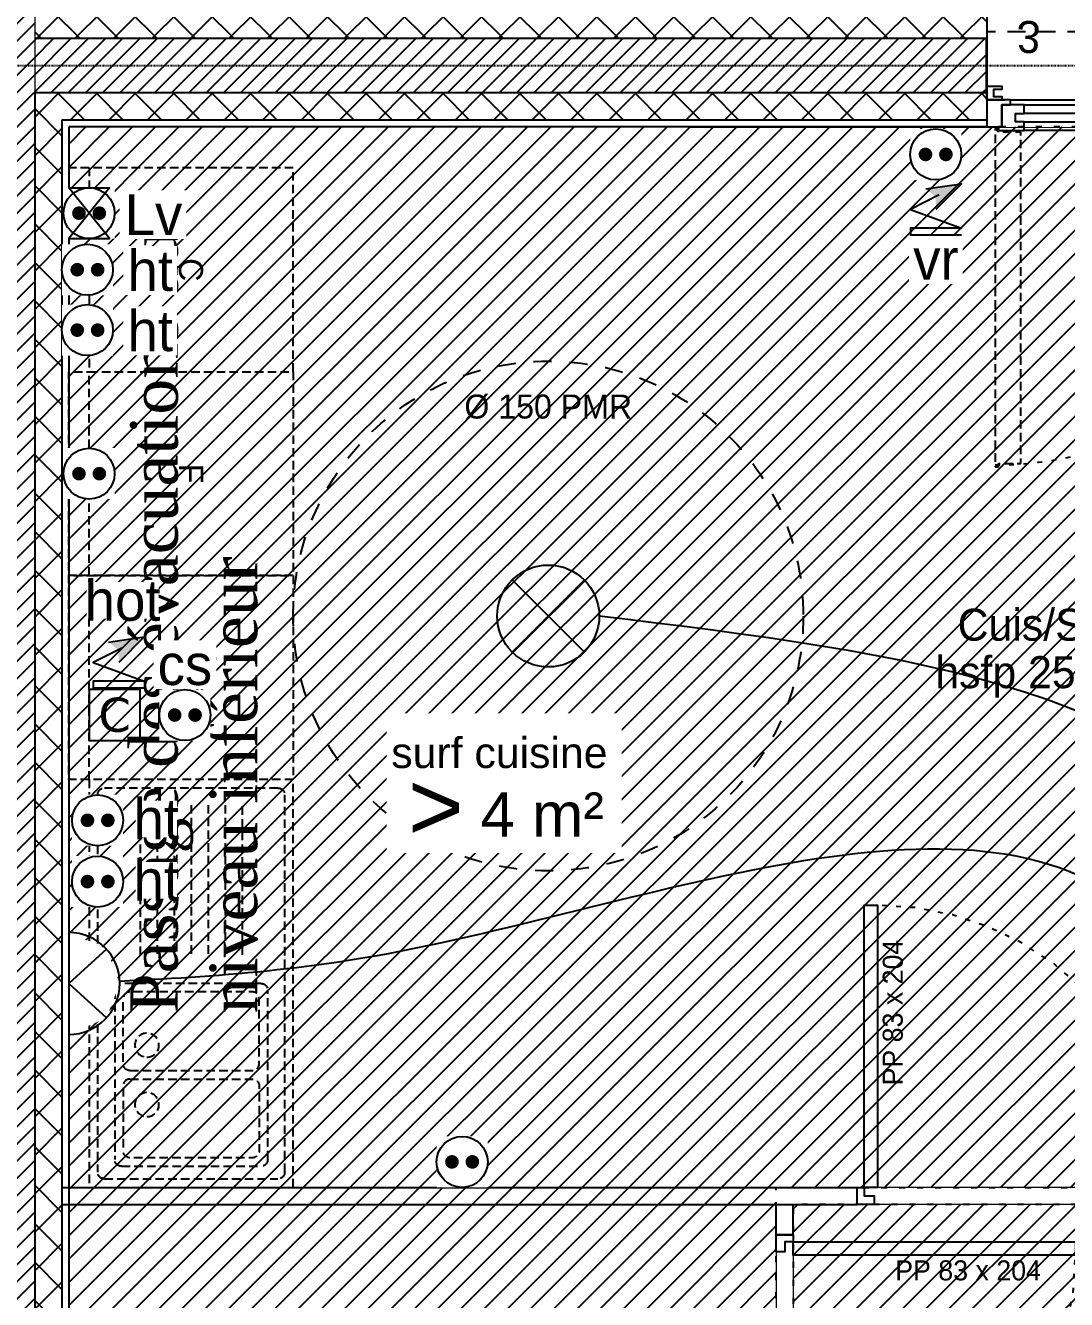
# Model space of a CAD drawing. Header units: centimetres. Extents: x -35664 to 50682, y -23001 to 23705.
# Drawn here: x 5200.3 to 5506.4, y 4538.4 to 4913.3 of the extents above; entities that cross this region are included whole.
import ezdxf

# ---------------------------------------------------------------- set-up
doc = ezdxf.new("R2010")
doc.units = ezdxf.units.CM
for name, pattern in [('prlm_eu', [2, 1.25, -0.25, 0.25, -0.25]), ('Style de ligne -1', [0.41664, 0.20828, -0.20836]), ('Style de ligne -13', [0.147638, 0.098425, -0.049213]), ('Style de ligne -14', [0.147638, 0.098425, -0.049213]), ('Style de ligne -17', [0.347222, 0.20828, -0.138942]), ('Style de ligne -18', [0.164042, 0.054681, -0.109361]), ('Style de ligne -5', [0.20828, 0.069425, -0.138855]), ('VW-01', [0.41656, 0.20828, -0.20828])]:
    doc.linetypes.add(name, pattern=pattern)
for name, color, linetype in [('B aménagement intérieur', 252, 'Continuous'), ('B Faux plafonds', 9, 'Continuous'), ('B Faux plafonds_Hatch', 9, 'Continuous'), ('B GÈnÈral_Hatch', 252, 'Continuous'), ('B Général', 252, 'Continuous'), ('C ANNOTATIONS-axes horizontaux', 252, 'Style de ligne -1'), ('C ANNOTATIONS-PMR', 252, 'Style de ligne -5'), ('C ANNOTATIONS-prestations', 252, 'Continuous'), ('C ANNOTATIONS-texte', 252, 'Continuous'), ('D SURFACES-shab', 252, 'Continuous'), ('prlm-EAU-EF', 161, 'Continuous'), ('prlm-EAU-EUEV', 25, 'Continuous')]:
    doc.layers.add(name, color=color, linetype=linetype)
doc.layers.add('prlm-ELEC-CFO', color=1, linetype='Continuous', lineweight=25)
doc.styles.add('Eurostile', font='Eurosti.TTF')
doc.styles.add('Eurostile (bold)', font='Eurostib.TTF')
doc.styles.add('Eurostile (italic)', font='Eurostib.TTF')
doc.styles.add('prlm-elec-cfo', font='comic.ttf', dxfattribs={"height": 12})
doc.styles.add('prlm-sejc', font='arial.ttf', dxfattribs={"height": 20})
doc.styles.add('prlm-vmc', font='pala.ttf', dxfattribs={"height": 14})
doc.styles.get("Standard").update_dxf_attribs({"font": 'isocp.shx', "height": 15})
pattern_1 = [(45, (0, 0.2205), (-3.5277778, 3.3072917), [])]
pattern_2 = [(45, (0, 0), (2.4253472, -2.6458333), [])]

# ---------------------------------------------------------------- blocks, each defined once
blk = doc.blocks.new('A 90.Lave Vaisselle')
at = {"layer": 'B Général', "linetype": 'Style de ligne -13', "ltscale": 25.4, "flags": 128}
blk.add_lwpolyline([(-30, 30), (-30, 36), (30, 36), (30, 30)], dxfattribs=at)
blk.add_lwpolyline([(-30, 30), (30, 30), (30, -30), (-30, -30)], close=True, dxfattribs=at)
at = {"layer": 'B Général', "insert": (0, 0), "char_height": 7.059, "attachment_point": 5, "line_spacing_factor": 0.894142, "style": 'Eurostile'}
blk.add_mtext('LV', dxfattribs=at)
blk = doc.blocks.new('A 90.Rond 150_PMR')
at = {"layer": 'B Général', "linetype": 'VW-01', "ltscale": 25.4}
blk.add_circle((0, 0), 75, dxfattribs=at)
at = {"layer": 'B Général', "insert": (-61.5, 0), "char_height": 7.059, "attachment_point": 5, "rotation": 90, "line_spacing_factor": 0.894142, "style": 'Eurostile (italic)'}
blk.add_mtext('Ø 150 PMR', dxfattribs=at)
blk = doc.blocks.new('A 90.Cuisson')
at = {"layer": 'B Général', "linetype": 'Style de ligne -13', "ltscale": 25.4, "flags": 128}
blk.add_lwpolyline([(-30, 30), (-30, 36), (30, 36), (30, 30)], dxfattribs=at)
blk.add_lwpolyline([(-30, 30), (30, 30), (30, -30), (-30, -30)], close=True, dxfattribs=at)
at = {"layer": 'B Général', "insert": (0, 0), "char_height": 7.06, "attachment_point": 5, "line_spacing_factor": 0.894142, "style": 'Eurostile'}
blk.add_mtext('C', dxfattribs=at)
blk = doc.blocks.new('A 90.Frigo')
at = {"layer": 'B Général', "linetype": 'Style de ligne -13', "ltscale": 25.4, "flags": 128}
blk.add_lwpolyline([(-30, 30), (30, 30), (30, -30), (-30, -30)], close=True, dxfattribs=at)
blk.add_lwpolyline([(30, -30), (30, -36), (-30, -36), (-30, -30)], dxfattribs=at)
at = {"layer": 'B Général', "insert": (0, 0), "char_height": 7.06, "attachment_point": 5, "line_spacing_factor": 0.894142, "style": 'Eurostile'}
blk.add_mtext('F', dxfattribs=at)
blk = doc.blocks.new('A 90.Evier 120.60 T3 et +')
at = {"layer": 'B Général', "linetype": 'Style de ligne -13', "ltscale": 25.4}
for p, q in [((-55.5, -2.5), (55.5, -2.5)), ((-57.5, -55.5), (-57.5, -4.5)), ((57.5, -4.5), (57.5, -55.5)), ((0, -50.5), (0, -9.53)), ((2, -7.53), (51.79, -7.53)), ((18.98, -10), (18.98, -10)), ((53.79, -9.53), (53.79, -50.5)), ((-52.12, -15), (-7.88, -15)), ((-52.5, -20), (-7.5, -20)), ((-52.5, -25), (-7.5, -25)), ((-52.5, -30), (-7.5, -30)), ((-52.5, -35), (-7.5, -35)), ((-52.5, -40), (-7.5, -40)), ((25.65, -43.33), (25.65, -43.33)), ((-52.12, -45), (-7.88, -45)), ((9.17, -50), (9.17, -50)), ((51.79, -52.5), (2, -52.5)), ((55.5, -57.5), (-55.5, -57.5))]:
    blk.add_line(p, q, dxfattribs=at)
at = {"layer": 'B Général', "linetype": 'Style de ligne -13', "ltscale": 25.4, "flags": 128}
blk.add_lwpolyline([(-60, 0), (-60, 6), (60, 6), (60, 0)], dxfattribs=at)
blk.add_lwpolyline([(-60, 0), (60, 0), (60, -60), (-60, -60)], close=True, dxfattribs=at)
for points in [[(25.65, -12), (25.65, -48, -0.414212), (23.65, -50), (4.5, -50, -0.198914), (3.09, -49.41, -0.198914), (2.5, -48), (2.5, -12, -0.414214), (4.5, -10)], [(25.65, -12, 0.414212), (23.65, -10), (4.45, -10)], [(28.15, -12), (28.15, -48, 0.414212), (30.15, -50), (49.29, -50, 0.198914), (50.71, -49.41, 0.198914), (51.29, -48), (51.29, -12, 0.414214), (49.29, -10)], [(28.15, -12, -0.414212), (30.15, -10), (49.34, -10)]]:
    blk.add_lwpolyline(points, format="xyb", dxfattribs=at)
at = {"layer": 'B Général', "linetype": 'Style de ligne -13', "ltscale": 25.4}
for centre, start, end in [((-55.5, -4.5), 90, 180), ((55.5, -4.5), 0, 90), ((2, -9.53), 90, 180), ((51.79, -9.53), 0, 90), ((2, -50.5), 180, 270), ((51.79, -50.5), 270, 0), ((-55.5, -55.5), 180, 270), ((55.5, -55.5), 270, 0)]:
    blk.add_arc(centre, 2, start, end, dxfattribs=at)
for centre in [(18.15, -17), (35.65, -17)]:
    blk.add_ellipse(centre, major_axis=(3.54, 0), ratio=1, dxfattribs=at)
blk = doc.blocks.new('A 90.PP 80')
at = {"layer": 'B Général', "flags": 128}
blk.add_lwpolyline([(-43, 2.5), (-43, 85.5), (-39, 85.5), (-39, 2.5)], close=True, dxfattribs=at)
at = {"layer": 'B Général', "linetype": 'Style de ligne -18', "ltscale": 25.4, "flags": 128}
blk.add_lwpolyline([(46, 2.5), (45.27, 13.33), (43.1, 23.98), (39.53, 34.26), (34.61, 44), (28.44, 53.03), (21.1, 61.19), (12.74, 68.35), (3.5, 74.38), (-6.47, 79.18), (-17, 82.67), (-27.91, 84.79), (-39, 85.5)], dxfattribs=at)
at = {"layer": 'B Général', "linetype": 'Continuous', "flags": 128}
for points in [[(-45, 2.5), (-43, 2.5), (-43, 0), (-40, 0), (-40, -2.5), (-45, -2.5)], [(48, 2.5), (46, 2.5), (46, 0), (43, 0), (43, -2.5), (48, -2.5), (48, -2.5), (48, -2.5), (48, 1.79), (48, 1.79)]]:
    blk.add_lwpolyline(points, close=True, dxfattribs=at)
at = {"layer": 'C ANNOTATIONS-prestations', "insert": (-37.5, 32.5), "char_height": 5.8825, "attachment_point": 1, "rotation": 90, "line_spacing_factor": 0.894142, "style": 'Eurostile'}
blk.add_mtext('PP 83 x 204', dxfattribs=at)
blk = doc.blocks.new('A 90.Groupe-7-1')
at = {"layer": 'B Faux plafonds_Hatch', "linetype": 'Continuous'}
h = blk.add_hatch(dxfattribs=at)
h.set_pattern_fill('F_P__SOFFITE', color=256, style=0, pattern_type=2)
h.set_pattern_definition(pattern_1)
h.paths.add_polyline_path([(5554.96, 4571.39), (5554.96, 4571.39), (5624.97, 4571.39), (5624.97, 4390.27), (5589.96, 4390.27), (5589.96, 4300.39), (6110.89, 4300.39), (6110.89, 4366.39), (6191.89, 4366.39), (6191.89, 4883.39), (5213.04, 4883.39), (5213.04, 4450.29), (5421.06, 4450.29), (5421.06, 4571.39)])
h = blk.add_hatch(dxfattribs=at)
h.set_pattern_fill('F_P__SOFFITE', color=256, style=0, pattern_type=2)
h.set_pattern_definition(pattern_1)
h.paths.add_polyline_path([(5554.91, 4527.04), (5554.96, 4566.39), (5426.06, 4566.39), (5426.06, 4300.26), (5589.96, 4300.26), (5589.96, 4464.27), (5620.03, 4464.27), (5620.01, 4527.04)])
at = {"layer": 'B Faux plafonds', "linetype": 'Style de ligne -5', "ltscale": 25.4, "flags": 128}
for points in [[(5554.96, 4571.39), (5554.96, 4571.39), (5624.97, 4571.39), (5624.97, 4390.27), (5589.96, 4390.27), (5589.96, 4300.39), (6110.89, 4300.39), (6110.89, 4366.39), (6191.89, 4366.39), (6191.89, 4883.39), (5213.04, 4883.39), (5213.04, 4450.29), (5421.06, 4450.29), (5421.06, 4571.39)], [(5554.91, 4527.04), (5554.96, 4566.39), (5426.06, 4566.39), (5426.06, 4300.26), (5589.96, 4300.26), (5589.96, 4464.27), (5620.03, 4464.27), (5620.01, 4527.04)]]:
    blk.add_lwpolyline(points, close=True, dxfattribs=at)
at = {"layer": 'B Général', "linetype": 'Continuous'}
for p, q in [((5211.04, 4571.39), (5444.89, 4571.39)), ((5211.04, 4571.39), (5444.89, 4571.39)), ((5444.89, 4566.39), (5444.89, 4571.39)), ((5211.04, 4566.39), (5444.89, 4566.39)), ((5211.04, 4566.39), (5421.06, 4566.39)), ((5421.06, 4557.4), (5421.06, 4566.39)), ((5421.06, 4557.4), (5421.06, 4566.39)), ((5426.06, 4566.39), (5444.89, 4566.39)), ((5426.06, 4557.4), (5426.06, 4566.39)), ((5426.06, 4557.4), (5426.06, 4566.39)), ((5426.06, 4557.4), (5421.06, 4557.4))]:
    blk.add_line(p, q, dxfattribs=at)
at = {"layer": 'D SURFACES-shab', "lineweight": 18, "flags": 128}
for points in [[(6191.89, 4883.39), (6191.89, 4456.07), (5900.89, 4456.07), (5900.89, 4395.26), (5624.97, 4395.26), (5624.97, 4563.47), (5624.97, 4571.39), (5213.04, 4571.39), (5213.04, 4883.39), (5759.45, 4883.14)], [(5213.04, 4566.39), (5421.06, 4566.39), (5421.06, 4450.29), (5213.04, 4450.29)], [(5426.06, 4566.39), (5426.06, 4300.39), (5481.04, 4300.39), (5589.98, 4300.39), (5589.96, 4464.27), (5619.96, 4464.27), (5619.96, 4527.04), (5554.96, 4527.04), (5554.96, 4566.39)]]:
    blk.add_lwpolyline(points, close=True, dxfattribs=at)
at = {"layer": 'B Général', "xscale": -1, "rotation": 90}
for name, p in [('A 90.Cuisson', (5249.04, 4841.39)), ('A 90.Evier 120.60 T3 et +', (5219.04, 4631.39))]:
    blk.add_blockref(name, p, dxfattribs=at)
at = {"layer": 'B Général'}
for name, p, rotation in [('A 90.Frigo', (5249.04, 4781.39), 270), ('A 90.Lave Vaisselle', (5249.04, 4721.39), 90), ('A 90.PP 80', (5423.56, 4512.4), 270)]:
    blk.add_blockref(name, p, dxfattribs=dict(at, rotation=rotation))
blk.add_blockref('A 90.PP 80', (5489.89, 4568.89), dxfattribs=at)
at = {"layer": 'C ANNOTATIONS-PMR', "ltscale": 25.4, "rotation": 270}
blk.add_blockref('A 90.Rond 150_PMR', (5354.04, 4739.5), dxfattribs=at)
at = {"layer": 'C ANNOTATIONS-prestations', "insert": (5467.84, 4715.43), "char_height": 9.412, "width": 76, "attachment_point": 7, "line_spacing_factor": 0.894142, "style": 'Eurostile'}
blk.add_mtext('hsfp 250', dxfattribs=at)
at = {"layer": 'C ANNOTATIONS-texte', "insert": (5530.26, 4729.4), "char_height": 9.412, "attachment_point": 8, "line_spacing_factor": 0.894142, "style": 'Eurostile'}
blk.add_mtext('Cuis/Séjour 38,7 m{\\H0.6667x;\\S2^ ;}', dxfattribs=at)
blk = doc.blocks.new('A 90.PF 300.220 + VR (3 vantaux)')
at = {"layer": 'B Général', "linetype": 'Continuous'}
for p, q in [((-150, 7), (-150, 17)), ((150, 7), (150, 17))]:
    blk.add_line(p, q, dxfattribs=at)
at = {"layer": 'B Général'}
blk.add_line((-143, 9), (47, 9), dxfattribs=at)
at = {"layer": 'B Général', "linetype": 'Continuous', "lineweight": 35}
for p, q in [((-150, 7), (-150, -9)), ((150, 7), (150, -9))]:
    blk.add_line(p, q, dxfattribs=at)
at = {"layer": 'B Général', "linetype": 'Style de ligne -14', "ltscale": 25.4, "flags": 128}
for points in [[(-147.5, 117), (-146.5, 117), (-146.5, 116), (-140, 116), (-140, 18.5), (-146.5, 18.5), (-146.5, 17.5), (-147.5, 17.5)], [(51.5, 115), (50.5, 115), (50.5, 116), (44, 116), (44, 18.5), (50.5, 18.5), (50.5, 17.5), (51.5, 17.5)]]:
    blk.add_lwpolyline(points, close=True, dxfattribs=at)
at = {"layer": 'B Général', "flags": 128}
for points in [[(-143, 10.5), (-143, 9), (-150, 9), (-150, 17), (-145.5, 17), (-145.5, 10.5)], [(-54.5, 18), (-139, 18), (-139, 15.5), (-54.5, 15.5)], [(-41.5, 18), (43, 18), (43, 15.5), (-41.5, 15.5)], [(56.5, 17), (56.5, 14.25), (54, 14.25), (54, 11.75), (56.5, 11.75), (56.5, 9), (47, 9), (47, 10.5), (49.5, 10.5), (49.5, 17)], [(143, 17), (56.5, 17), (56.5, 14.25), (143, 14.25)], [(145.5, 14.25), (143, 14.25), (143, 17), (150, 17), (150, 9), (143, 9), (143, 11.75), (145.5, 11.75)], [(-54.5, 13), (-139, 13), (-139, 10.5), (-54.5, 10.5)], [(-41.5, 13), (43, 13), (43, 10.5), (-41.5, 10.5)], [(145.5, 14.25), (54, 14.25), (54, 11.75), (145.5, 11.75)], [(143, 11.75), (56.5, 11.75), (56.5, 9), (143, 9)], [(-150, 9), (-150, 5), (-145.5, 5), (-145.5, 6), (-148, 6), (-148, 8), (-145.5, 8), (-145.5, 9)], [(150, 9), (150, 5), (145.5, 5), (145.5, 6), (148, 6), (148, 8), (145.5, 8), (145.5, 9)]]:
    blk.add_lwpolyline(points, close=True, dxfattribs=at)
at = {"layer": 'B Général', "linetype": 'Continuous', "flags": 128}
for points in [[(-139, 15.5), (-141.5, 15.5), (-141.5, 13), (-139, 13), (-139, 10.5), (-145.5, 10.5), (-145.5, 17), (-146.5, 17), (-146.5, 18), (-139, 18)], [(-54.5, 15.5), (-52, 15.5), (-52, 13), (-54.5, 13), (-54.5, 10.5), (-48, 10.5), (-48, 17), (-47, 17), (-47, 18), (-54.5, 18)], [(-41.5, 15.5), (-44, 15.5), (-44, 13), (-41.5, 13), (-41.5, 10.5), (-48, 10.5), (-48, 17), (-47, 17), (-47, 18), (-41.5, 18)], [(43, 15.5), (45.5, 15.5), (45.5, 13), (43, 13), (43, 10.5), (49.5, 10.5), (49.5, 17), (50.5, 17), (50.5, 18), (43, 18)]]:
    blk.add_lwpolyline(points, close=True, dxfattribs=at)
at = {"layer": 'B Général', "linetype": 'Style de ligne -17', "ltscale": 25.4, "flags": 128}
blk.add_lwpolyline([(-150, 9), (150, 9), (150, -11), (-150, -11)], close=True, dxfattribs=at)
at = {"layer": 'B Général', "flags": 128}
blk.add_lwpolyline([(150, -9), (150, -17), (-150, -17), (-150, -9)], dxfattribs=at)
at = {"layer": 'B Général'}
for centre in [(-147, 17.5), (51, 17.5)]:
    blk.add_circle(centre, 0.5, dxfattribs=at)
at = {"layer": 'B Général', "linetype": 'Style de ligne -18', "ltscale": 25.4}
for centre, start, end in [((-147, 17.5), 0.2938, 90.2879), ((51, 17.5), 94.0649, 179.7062)]:
    blk.add_arc(centre, 99, start, end, dxfattribs=at)
at = {"layer": 'B Général', "insert": (2, 4.58), "char_height": 7.059, "attachment_point": 2, "rotation": 360, "line_spacing_factor": 0.894142, "style": 'Eurostile'}
blk.add_mtext('PF + VR', dxfattribs=at)
at = {"layer": 'C ANNOTATIONS-prestations', "rotation": 360, "line_spacing_factor": 0.894142}
for s, insert, char_height, attachment_point, style in [('3', (-141.15, -4.77), 9.41, 1, 'Eurostile (bold)'), ('300x220 (3 vantaux) ', (0, -7.82), 7.059, 2, 'Eurostile')]:
    blk.add_mtext(s, dxfattribs=dict(at, insert=insert, char_height=char_height, attachment_point=attachment_point, style=style))
blk = doc.blocks.new('xi.VR')
at = {"layer": 'prlm-ELEC-CFO', "lineweight": 5}
blk.add_hatch(color=0, dxfattribs=at).paths.add_polyline_path([(-3, 6), (-0.1, 3.7), (0, 0), (7.5, 7.5)])
at = {"layer": 'prlm-ELEC-CFO', "color": 0}
for points in [[(-3, 6), (7.5, 7.5), (0, 0)], [(0.95, 4.23), (-7.5, 0), (7.5, -5.5), (-7.5, -5.5), (-7.5, -7.5), (7.5, -7.5)]]:
    blk.add_lwpolyline(points, dxfattribs=at)
blk = doc.blocks.new('xi.PC')
at = {"color": 0, "lineweight": 5}
blk.add_wipeout([(-7.5, -7.5), (7.5, -7.5), (7.5, 7.5), (-7.5, 7.5)], dxfattribs=at).dxf.layer = 'prlm-ELEC-CFO'
at = {"layer": 'prlm-ELEC-CFO', "color": 0, "linetype": 'ByBlock', "lineweight": 5, "const_width": 2}
for points in [[(-4, 0, 1), (-2, 0, 1)], [(2, 0, 1), (4, 0, 1)]]:
    blk.add_lwpolyline(points, format="xyb", close=True, dxfattribs=at)
at = {"layer": 'prlm-ELEC-CFO', "color": 0, "linetype": 'ByBlock', "lineweight": -2}
blk.add_circle((0, 0), 7.5, dxfattribs=at)
blk = doc.blocks.new('xi.4m²')
at = {"color": 0}
blk.add_wipeout([(-34.54, 20.54), (34.54, 20.54), (34.54, -20.54), (-34.54, -20.54)], dxfattribs=at).dxf.layer = 'prlm-ELEC-CFO'
at = {"layer": 'prlm-ELEC-CFO', "color": 0, "attachment_point": 6, "line_spacing_factor": 0.8, "style": 'prlm-sejc'}
for s, insert, char_height in [('surf cuisine', (30.36, 8.9), 9), ('4 m²', (29.31, -9.19), 13)]:
    blk.add_mtext(s, dxfattribs=dict(at, insert=insert, char_height=char_height))
at = {"layer": 'prlm-ELEC-CFO', "color": 0, "style": 'prlm-sejc', "flags": 8}
blk.add_attdef('?', (-28.3, -16.79), '', height=20, dxfattribs=at)
blk = doc.blocks.new('xi.eu')
at = {"layer": 'prlm-EAU-EUEV', "linetype": 'ByBlock', "lineweight": -2}
h = blk.add_hatch(color=0, dxfattribs=at)
edge = h.paths.add_edge_path()
edge.add_arc((0, 0), 5, 0, 360)
at = {"layer": 'prlm-EAU-EUEV', "color": 0, "linetype": 'ByBlock', "lineweight": 5}
blk.add_circle((0, 0), 5, dxfattribs=at)
blk = doc.blocks.new('xi.PTCE')
at = {"layer": 'prlm-ELEC-CFO', "color": 0}
for points in [[(-10.61, 10.61), (10.61, -10.61)], [(10.61, 10.61), (-10.61, -10.61)]]:
    blk.add_lwpolyline(points, dxfattribs=at)
at = {"layer": 'prlm-ELEC-CFO', "color": 0, "linetype": 'ByBlock'}
blk.add_circle((0, 0), 15, dxfattribs=at)
blk = doc.blocks.new('xi.ECAP')
at = {"color": 0}
blk.add_wipeout([(-15, 0), (-10.13, 11.06), (0, 15), (10.13, 11.06), (15, 0)], dxfattribs=at).dxf.layer = 'prlm-ELEC-CFO'
at = {"layer": 'prlm-ELEC-CFO', "color": 0, "linetype": 'ByBlock', "lineweight": -2, "flags": 128}
blk.add_lwpolyline([(15, 0, 1), (-15, 0)], format="xyb", close=True, dxfattribs=at)
at = {"layer": 'prlm-ELEC-CFO', "color": 0}
blk.add_lwpolyline([(-10.13, 11.06), (0, 0), (10.13, 11.06)], dxfattribs=at)
blk = doc.blocks.new('xi.hot')
at = {"layer": 'prlm-ELEC-CFO', "lineweight": 5}
blk.add_hatch(color=0, dxfattribs=at).paths.add_polyline_path([(-3, 6), (-0.1, 3.7), (0, 0), (7.5, 7.5)])
at = {"layer": 'prlm-ELEC-CFO', "color": 0}
for points in [[(-3, 6), (7.5, 7.5), (0, 0)], [(0.95, 4.23), (-7.5, 0), (7.5, -5.5), (-7.5, -5.5), (-7.5, -7.5), (7.5, -7.5)]]:
    blk.add_lwpolyline(points, dxfattribs=at)
blk = doc.blocks.new('xi.PCS')
at = {"color": 0, "lineweight": 5}
blk.add_wipeout([(-7.5, -7.5), (7.5, -7.5), (7.5, 7.5), (-7.5, 7.5)], dxfattribs=at).dxf.layer = 'prlm-ELEC-CFO'
at = {"layer": 'prlm-ELEC-CFO', "color": 0, "linetype": 'ByBlock', "lineweight": 5, "const_width": 2}
for points in [[(-4, 0, 1), (-2, 0, 1)], [(2, 0, 1), (4, 0, 1)]]:
    blk.add_lwpolyline(points, format="xyb", close=True, dxfattribs=at)
at = {"layer": 'prlm-ELEC-CFO', "color": 0, "linetype": 'ByBlock', "lineweight": -2}
blk.add_circle((0, 0), 7.5, dxfattribs=at)
blk = doc.blocks.new('xi.SF32')
at = {"layer": 'prlm-ELEC-CFO', "color": 0, "flags": 128}
blk.add_lwpolyline([(-7.5, -7.5), (7.5, -7.5), (7.5, 7.5), (-7.5, 7.5)], close=True, dxfattribs=at)
at = {"layer": 'prlm-ELEC-CFO', "color": 0, "linetype": 'ByBlock', "insert": (0, 0), "char_height": 10, "width": 11.36, "attachment_point": 5}
blk.add_mtext('{\\fVerdana|b0|i0|c0|p34;C}', dxfattribs=at)
blk = doc.blocks.new('xi.LV')
at = {"color": 0, "lineweight": 5}
blk.add_wipeout([(-7.5, -7.5), (7.5, -7.5), (7.5, 7.5), (-7.5, 7.5)], dxfattribs=at).dxf.layer = 'prlm-ELEC-CFO'
at = {"layer": 'prlm-ELEC-CFO', "color": 0, "linetype": 'ByBlock', "lineweight": 5, "const_width": 2}
for points in [[(-4, 0, 1), (-2, 0, 1)], [(2, 0, 1), (4, 0, 1)]]:
    blk.add_lwpolyline(points, format="xyb", close=True, dxfattribs=at)
at = {"layer": 'prlm-ELEC-CFO', "color": 0, "linetype": 'ByBlock', "lineweight": -2}
blk.add_circle((0, 0), 7.5, dxfattribs=at)
blk = doc.blocks.new('xi.PCHT')
at = {"color": 0, "lineweight": 5}
blk.add_wipeout([(-7.5, -7.5), (7.5, -7.5), (7.5, 7.5), (-7.5, 7.5)], dxfattribs=at).dxf.layer = 'prlm-ELEC-CFO'
at = {"layer": 'prlm-ELEC-CFO', "color": 0, "linetype": 'ByBlock', "lineweight": 5, "const_width": 2}
for points in [[(-4, 0, 1), (-2, 0, 1)], [(2, 0, 1), (4, 0, 1)]]:
    blk.add_lwpolyline(points, format="xyb", close=True, dxfattribs=at)
at = {"layer": 'prlm-ELEC-CFO', "color": 0, "linetype": 'ByBlock', "lineweight": -2}
blk.add_circle((0, 0), 7.5, dxfattribs=at)
blk = doc.blocks.new('xi.LVrob')
at = {"layer": 'prlm-EAU-EF', "color": 0}
blk.add_lwpolyline([(-6, 7.5), (6, 7.5), (-6, -7.5), (6, -7.5)], close=True, dxfattribs=at)

msp = doc.modelspace()

# ---------------------------------------------------------------- hatches: boundary and pattern name
at = {"layer": 'B GÈnÈral_Hatch', "linetype": 'Continuous'}
h = msp.add_hatch(dxfattribs=at)
h.set_pattern_fill('50_BETON', color=256, style=0, pattern_type=2)
h.set_pattern_definition(pattern_2)
h.paths.add_polyline_path([(5185.041, 4300.389), (5203.041, 4300.389), (5203.041, 5504.376), (5185.041, 5484.376)])
h = msp.add_hatch(dxfattribs=at)
h.set_pattern_fill('02_ISOLANT', color=256, angle=-180, style=0, pattern_type=2)
h.set_pattern_definition([(-135, (0, 0), (5.656854, -5.656854), []), (-45, (0, 0), (-5.656854, -5.656854), [])])
h.paths.add_polyline_path([(5482.96, 4909.389), (5482.96, 4917.389), (5203.041, 4917.389), (5203.041, 4909.389)])
h = msp.add_hatch(dxfattribs=at)
h.set_pattern_fill('50_BETON', color=256, style=0, pattern_type=2)
h.set_pattern_definition(pattern_2)
h.paths.add_polyline_path([(5482.96, 4893.389), (5482.96, 4909.389), (5203.041, 4909.389), (5203.041, 4893.389)])
h = msp.add_hatch(dxfattribs=at)
h.set_pattern_fill('02_ISOLANT', color=256, angle=180, style=0, pattern_type=2)
h.set_pattern_definition([(225, (0, 0), (5.656854, -5.656854), []), (315, (0, 0), (-5.656854, -5.656854), [])])
h.paths.add_polyline_path([(5211.041, 4450.297), (5211.041, 4885.389), (5203.041, 4893.389), (5203.041, 4450.297)])
h = msp.add_hatch(dxfattribs=at)
h.set_pattern_fill('02_ISOLANT', color=256, style=0, pattern_type=2)
h.set_pattern_definition([(45, (0, 0), (-5.656854, 5.656854), []), (135, (0, 0), (5.656854, 5.656854), [])])
h.paths.add_polyline_path([(5203.041, 4893.389), (5211.041, 4885.389), (5482.96, 4885.389), (5482.96, 4893.389)])

# ---------------------------------------------------------------- linework, layer by layer
at = {"layer": 'B Général', "linetype": 'Continuous', "lineweight": 18}
for p, q in [((5203.041, 5504.376), (5203.041, 4300.389)), ((5482.96, 4909.389), (5203.041, 4909.389)), ((5482.96, 4893.389), (5203.041, 4893.389))]:
    msp.add_line(p, q, dxfattribs=at)
at = {"layer": 'B Général', "linetype": 'Continuous'}
for p, q in [((5482.96, 4917.389), (5482.96, 4883.389)), ((5482.96, 4909.389), (5203.041, 4909.389)), ((5203.041, 4893.389), (5203.041, 4883.389)), ((5482.96, 4893.389), (5203.041, 4893.389)), ((5211.041, 4885.389), (5211.041, 4450.297)), ((5482.96, 4885.389), (5211.041, 4885.389)), ((5482.96, 4885.389), (5211.041, 4885.389)), ((5203.041, 4883.389), (5203.041, 4450.297)), ((5203.041, 4883.389), (5203.041, 4450.297)), ((5203.041, 4883.389), (5203.041, 4300.389)), ((5213.041, 4883.389), (5213.041, 4450.297)), ((5213.041, 4883.389), (5213.041, 4450.297)), ((5482.96, 4883.389), (5213.041, 4883.389)), ((5482.96, 4883.389), (5213.041, 4883.389))]:
    msp.add_line(p, q, dxfattribs=at)
at = {"layer": 'C ANNOTATIONS-axes horizontaux'}
msp.add_line((12370.813, 4901.389), (2960.813, 4901.389), dxfattribs=at)
msp.add_line((12370.813, 4901.389), (2960.813, 4901.389), dxfattribs=at)
at = {"layer": 'C ANNOTATIONS-prestations', "linetype": 'Continuous'}
msp.add_open_spline([(4834.965, 4217.888), (4859.479, 4186.178), (4881.036, 4152.389), (6085.791, 4152.388), (7290.546, 4152.388), (7290.546, 4217.388), (7290.546, 4282.388), (6220.294, 4282.388), (5150.041, 4282.389), (5150.021, 4585.887), (5150, 4889.386), (5084.982, 4889.198), (5019.965, 4889.01), (5019.965, 4609.699), (5019.965, 4330.389), (4927.465, 4330.389), (4834.965, 4330.389), (4834.965, 4274.138), (4834.965, 4217.888)], degree=2, knots=[0, 0, 0, 1, 1, 2, 2, 3, 3, 4, 4, 5, 5, 6, 6, 7, 7, 8, 8, 9, 9, 9], dxfattribs=at)
at = {"layer": 'C ANNOTATIONS-prestations'}
msp.add_open_spline([(5019.965, 4889.389), (5019.965, 4609.889), (5019.965, 4330.389), (4927.465, 4330.389), (4834.965, 4330.389), (4834.965, 4274.138), (4834.965, 4217.888), (4859.479, 4186.178), (4881.036, 4152.389), (6085.791, 4152.389), (7290.546, 4152.389), (7290.546, 4217.388), (7290.546, 4282.387), (6220.273, 4282.388), (5150, 4282.389), (5150, 4585.889), (5150, 4889.389), (5084.982, 4889.389), (5019.965, 4889.389)], degree=2, knots=[0, 0, 0, 1, 1, 2, 2, 3, 3, 4, 4, 5, 5, 6, 6, 7, 7, 8, 8, 9, 9, 9], dxfattribs=at)

# ---------------------------------------------------------------- block references
at = {"layer": 'B aménagement intérieur'}
msp.add_blockref('A 90.Groupe-7-1', (0, 0), dxfattribs=at)
at = {"layer": 'B Général', "xscale": -1, "rotation": 180}
msp.add_blockref('A 90.PF 300.220 + VR (3 vantaux)', (5632.96, 4900.389), dxfattribs=at)
at = {"layer": 'prlm-EAU-EUEV'}
msp.add_blockref('xi.eu', (5219.041, 4631.389), dxfattribs=at)
at = {"layer": 'prlm-ELEC-CFO'}
for name, p in [('xi.PTCE', (5354.041, 4739.5)), ('xi.hot', (5227.725, 4725.847)), ('xi.SF32', (5226.536, 4710.358))]:
    msp.add_blockref(name, p, dxfattribs=at)

# ---------------------------------------------------------------- texts
at = {"layer": 'prlm-EAU-EUEV', "linetype": 'prlm_eu', "ltscale": 50, "insert": (5231.109, 4622.599), "char_height": 14, "attachment_point": 1, "rotation": 90, "style": 'prlm-vmc'}
msp.add_mtext_dynamic_manual_height_columns('Passage des évacuations au niveau inférieur', width=238.02246, gutter_width=70, heights=[0], dxfattribs=at)

# ---------------------------------------------------------------- next in the draw order: block references
at = {"layer": 'prlm-ELEC-CFO'}
for name, p in [('xi.PCHT', (5218.541, 4823.618)), ('xi.PC', (5219.041, 4781.389)), ('xi.PC', (5328.726, 4578.889))]:
    msp.add_blockref(name, p, dxfattribs=at)
msp.add_blockref('xi.4m²', (5341.105, 4690.305), dxfattribs=at).add_auto_attribs({'?': '>'})

# ---------------------------------------------------------------- next in the draw order: texts
at = {"layer": 'prlm-ELEC-CFO', "lineweight": 20, "char_height": 12, "line_spacing_factor": 0.8, "style": 'prlm-elec-cfo', "bg_fill": 3, "bg_fill_color": 256, "bg_fill_transparency": 0}
for s, insert, attachment_point, box_fill_scale in [('Lv', (5237.737, 4857.596), 5, 1.1), ('vr', (5468.044, 4844.43), 5, 1.1), ('ht', (5237.018, 4841.066), 5, 1.1), ('ht', (5237.018, 4823.351), 5, 1.1), ('hot', (5228.884, 4750.092), 2, 0.95), ('cs', (5247.191, 4725.103), 5, 1.1)]:
    msp.add_mtext(s, dxfattribs=dict(at, insert=insert, attachment_point=attachment_point, box_fill_scale=box_fill_scale))

# ---------------------------------------------------------------- next in the draw order: linework, layer by layer
at = {"layer": 'prlm-ELEC-CFO'}
for points in [[(5565.427, 4580.101), (5565.427, 4658.728), (5369.041, 4739.5)], [(5565.427, 4580.101), (5529.481, 4649.769), (5303.705, 4639.55), (5213.041, 4631.389)]]:
    msp.add_spline(points, degree=3, dxfattribs=at)

# ---------------------------------------------------------------- next in the draw order: block references
for name, p in [('xi.VR', (5468.047, 4859.147)), ('xi.LV', (5219.041, 4858.03)), ('xi.PCS', (5247.191, 4710.358))]:
    msp.add_blockref(name, p, dxfattribs=at)

# ---------------------------------------------------------------- next in the draw order: block references
for name, p in [('xi.PC', (5467.969, 4875.317)), ('xi.PCHT', (5218.541, 4841.389)), ('xi.PCHT', (5221.541, 4679.389)), ('xi.PCHT', (5221.541, 4661.36))]:
    msp.add_blockref(name, p, dxfattribs=at)
at = {"layer": 'prlm-ELEC-CFO', "rotation": 270}
msp.add_blockref('xi.ECAP', (5213.042, 4631.389), dxfattribs=at)

# ---------------------------------------------------------------- next in the draw order: texts
at = {"layer": 'prlm-EAU-EF', "insert": (5237.96, 4857.596), "char_height": 12, "attachment_point": 5, "line_spacing_factor": 0.8, "style": 'prlm-elec-cfo', "bg_fill": 3, "box_fill_scale": 1.1, "bg_fill_color": 256, "bg_fill_transparency": 0}
msp.add_mtext('Lv', dxfattribs=at)
at = {"layer": 'prlm-ELEC-CFO', "lineweight": 20, "char_height": 12, "attachment_point": 2, "line_spacing_factor": 0.8, "style": 'prlm-elec-cfo', "bg_fill": 3, "box_fill_scale": 0.95, "bg_fill_color": 256, "bg_fill_transparency": 0}
for insert in [(5238.784, 4685.781), (5238.784, 4667.752)]:
    msp.add_mtext('ht', dxfattribs=dict(at, insert=insert))

# ---------------------------------------------------------------- next in the draw order: block references
at = {"layer": 'prlm-EAU-EF'}
msp.add_blockref('xi.LVrob', (5219.041, 4858.03), dxfattribs=at)

doc.saveas('drawing.dxf')
